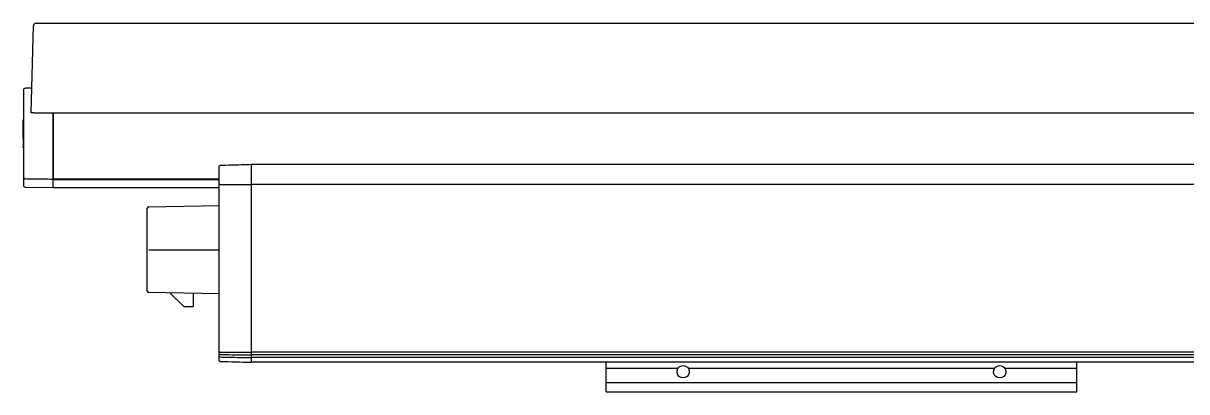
# Model space of a CAD drawing. Header units: inches. Extents: x 0.1 to 21.8, y 1.5 to 18.3.
# Drawn here: x 7.86 to 16.39, y 15.59 to 18.29 of the extents above; entities that cross this region are included whole.
import ezdxf

# ---------------------------------------------------------------- set-up
doc = ezdxf.new("R2010")
doc.units = ezdxf.units.IN
doc.header["$MEASUREMENT"] = 0
doc.layers.add('Graze 2.0', color=253, linetype='Continuous')
doc.layers.add('Honeycomb', color=7, linetype='Continuous', true_color=0xffffff)

msp = doc.modelspace()

# ---------------------------------------------------------------- linework, layer by layer
at = {"layer": 'Graze 2.0'}
for p, q in [((8.076101, 17.5165), (8.076101, 17.592208)), ((8.076101, 17.592208), (8.076101, 17.5165)), ((7.855629, 17.522855), (7.855629, 17.580134)), ((7.859566, 17.580134), (7.855629, 17.580134)), ((7.859566, 17.522856), (7.855629, 17.522856)), ((7.855629, 17.447595), (7.855629, 17.522856)), ((7.859566, 17.5258), (7.859566, 17.586715)), ((7.855629, 17.447595), (7.855629, 17.381959)), ((7.859566, 17.447595), (7.855629, 17.447595)), ((7.859566, 17.381959), (7.855629, 17.381959)), ((7.855629, 17.374971), (7.855629, 17.381957)), ((7.855629, 17.374971), (7.859566, 17.374971)), ((7.855629, 17.37497), (7.855629, 17.374604)), ((7.855629, 17.374604), (7.859566, 17.374604)), ((7.855629, 17.374602), (7.859566, 17.374602)), ((18.190274, 17.253664), (9.528857, 17.253664)), ((8.076101, 17.081018), (7.871171, 17.084595)), ((9.292798, 17.145339), (8.076101, 17.145339)), ((8.076101, 17.139781), (8.076101, 17.141716)), ((9.292798, 17.139781), (8.076101, 17.139781)), ((9.292798, 17.081018), (8.076101, 17.081018)), ((9.292637, 15.878423), (9.292637, 17.106551)), ((18.190274, 17.105296), (9.528857, 17.105296)), ((9.528857, 17.105296), (9.528857, 15.876591)), ((9.528857, 17.105219), (9.528857, 15.876481)), ((8.765078, 16.914118), (8.765078, 16.931642)), ((8.765078, 16.675918), (8.765078, 16.914118)), ((8.776683, 16.943451), (9.292637, 16.952457)), ((8.765078, 16.580658), (8.765078, 16.675918)), ((8.765078, 16.342457), (8.765078, 16.580658)), ((8.776683, 16.628288), (9.292637, 16.628288)), ((8.765078, 16.324934), (8.765078, 16.342457)), ((9.292637, 16.304119), (8.776683, 16.313125)), ((8.933369, 16.31039), (9.032794, 16.210965)), ((9.101692, 16.307451), (9.101692, 16.210965)), ((9.032794, 16.210965), (9.101692, 16.210965)), ((9.292637, 15.861461), (9.292637, 15.878423)), ((9.292637, 15.847837), (9.292637, 15.861461)), ((9.292637, 15.816412), (9.292637, 15.847837)), ((18.190274, 15.876591), (9.528857, 15.876591)), ((9.528857, 15.876481), (9.528857, 15.857049)), ((18.190274, 15.857297), (9.528857, 15.857297)), ((9.528857, 15.857049), (9.528857, 15.836497)), ((18.190274, 15.837141), (9.528857, 15.837141)), ((9.528857, 15.836497), (9.528857, 15.802556)), ((18.190274, 15.803344), (9.528857, 15.803344)), ((12.133188, 15.757004), (12.133188, 15.803343)), ((15.585944, 15.757004), (15.585944, 15.803343)), ((12.659825, 15.757004), (12.133188, 15.757004)), ((12.133188, 15.651447), (12.133188, 15.757004)), ((14.98266, 15.757004), (12.736472, 15.757004)), ((15.585944, 15.757004), (15.059306, 15.757004)), ((15.585944, 15.651447), (15.585944, 15.757004)), ((12.133188, 15.586555), (12.133188, 15.651446)), ((15.585944, 15.651446), (12.133188, 15.651446)), ((15.585944, 15.586555), (15.585944, 15.651446)), ((12.133188, 15.586555), (15.585944, 15.586555))]:
    msp.add_line(p, q, dxfattribs=at)
at = {"layer": 'Graze 2.0', "extrusion": (6.12303e-17, 6.12303e-17, -1)}
for centre, radius, start, end in [((-7.871377, 17.096405), 0.011811, 271, 0), ((-12.698148, 15.732895), 0.045276, 32.1733953, 147.8266047), ((-15.020983, 15.732895), 0.045276, 32.1733953, 147.8266047)]:
    msp.add_arc(centre, radius, start, end, dxfattribs=at)
at = {"layer": 'Graze 2.0'}
for centre, start, end in [((8.776889, 16.931642), 91, 180), ((8.776889, 16.324934), 180, 269)]:
    msp.add_arc(centre, 0.011811, start, end, dxfattribs=at)
at = {"layer": 'Graze 2.0', "extrusion": (0, 0, -1)}
for centre in [(-12.698148, 15.732895), (-15.020983, 15.732895)]:
    msp.add_arc(centre, 0.045276, 147.8266047, 32.1733953, dxfattribs=at)
at = {"layer": 'Graze 2.0'}
for points, knots in [([(7.859566, 17.80109), (7.859566, 17.804148), (7.860809, 17.807188), (7.865096, 17.81155), (7.868113, 17.812846), (7.871171, 17.8129)], [0, 0, 0, 0, 0.5, 0.5, 1, 1, 1, 1]), ([(7.859566, 17.746227), (7.859566, 17.755615), (7.859566, 17.763632), (7.859566, 17.777547), (7.859566, 17.783202), (7.859566, 17.7922), (7.859566, 17.795569), (7.859566, 17.799989), (7.859566, 17.80109), (7.859566, 17.801091)], [0, 0, 0, 0, 0.25, 0.25, 0.5, 0.5, 0.75, 0.75, 1, 1, 1, 1]), ([(7.859566, 17.586715), (7.859566, 17.614703), (7.859566, 17.641919), (7.859566, 17.695065), (7.859566, 17.720944), (7.859566, 17.746227)], [0, 0, 0, 0, 0.5, 0.5, 1, 1, 1, 1]), ([(7.859566, 17.156408), (7.859566, 17.162439), (7.859566, 17.16862), (7.859566, 17.181429), (7.859566, 17.188021), (7.859566, 17.208265), (7.859566, 17.222402), (7.859566, 17.265997), (7.859566, 17.296699), (7.859566, 17.359966), (7.859566, 17.392518), (7.859566, 17.442186), (7.859566, 17.45888), (7.859566, 17.484022), (7.859566, 17.492418), (7.859566, 17.50919), (7.859566, 17.517585), (7.859566, 17.5258)], [0, 0, 0, 0, 0.0625, 0.0625, 0.125, 0.125, 0.25, 0.25, 0.5, 0.5, 0.75, 0.75, 0.875, 0.875, 0.9375, 0.9375, 1, 1, 1, 1]), ([(8.076101, 17.143867), (8.076101, 17.146467), (8.076101, 17.149078), (8.076101, 17.15487), (8.076101, 17.158052), (8.076101, 17.167747), (8.076101, 17.174408), (8.076101, 17.194899), (8.076101, 17.209201), (8.076101, 17.253266), (8.076101, 17.284282), (8.076101, 17.348312), (8.076101, 17.381353), (8.076101, 17.431696), (8.076101, 17.448622), (8.076101, 17.47412), (8.076101, 17.482638), (8.076101, 17.499648), (8.076101, 17.508171), (8.076101, 17.5165)], [0, 0, 0, 0, 0.02674934, 0.02674934, 0.05814452, 0.05814452, 0.12093488, 0.12093488, 0.24651562, 0.24651562, 0.49767708, 0.49767708, 0.74883854, 0.74883854, 0.87441927, 0.87441927, 0.93720963, 0.93720963, 1, 1, 1, 1]), ([(9.292637, 17.238965), (9.292637, 17.241079), (9.293322, 17.243233), (9.296018, 17.246588), (9.298081, 17.247758), (9.300305, 17.247824)], [0, 0, 0, 0, 0.5, 0.5, 1, 1, 1, 1]), ([(9.300305, 17.247824), (9.327622, 17.248628), (9.35494, 17.249432), (9.40669, 17.250955), (9.431124, 17.251673), (9.47999, 17.25311), (9.504424, 17.253829), (9.528857, 17.254547)], [0, 0, 0, 0, 0.35857204, 0.35857204, 0.67928602, 0.67928602, 1, 1, 1, 1]), ([(9.528857, 17.254547), (9.528857, 17.245478), (9.528857, 17.234386), (9.528857, 17.213444), (9.528857, 17.205783), (9.528857, 17.189055), (9.528857, 17.179949), (9.528857, 17.170385)], [0, 0, 0, 0, 0.5, 0.5, 0.75, 0.75, 1, 1, 1, 1]), ([(9.528857, 17.253664), (9.528857, 17.244631), (9.528857, 17.233596), (9.528857, 17.21273), (9.528857, 17.205087), (9.528857, 17.188354), (9.528857, 17.179262), (9.528857, 17.16973)], [0, 0, 0, 0, 0.5, 0.5, 0.75, 0.75, 1, 1, 1, 1]), ([(9.292637, 17.158857), (9.292637, 17.167827), (9.292637, 17.176401), (9.292637, 17.192253), (9.292637, 17.199524), (9.292637, 17.219452), (9.292637, 17.230148), (9.292637, 17.238965)], [0, 0, 0, 0, 0.25, 0.25, 0.5, 0.5, 1, 1, 1, 1]), ([(9.528857, 17.170385), (9.528857, 17.16674), (9.528857, 17.162702), (9.528857, 17.155851), (9.528857, 17.153436), (9.528857, 17.148293), (9.528857, 17.145577), (9.528857, 17.139967), (9.528857, 17.137055), (9.528857, 17.130996), (9.528857, 17.127824), (9.528857, 17.118287), (9.528857, 17.111812), (9.528857, 17.105219)], [0, 0, 0, 0, 0.25, 0.25, 0.375, 0.375, 0.5, 0.5, 0.625, 0.625, 0.75, 0.75, 1, 1, 1, 1]), ([(9.528857, 17.16973), (9.528857, 17.166125), (9.528857, 17.162132), (9.528857, 17.153099), (9.528857, 17.147974), (9.528857, 17.136883), (9.528857, 17.130791), (9.528857, 17.11822), (9.528857, 17.111817), (9.528857, 17.105296)], [0, 0, 0, 0, 0.25, 0.25, 0.5, 0.5, 0.75, 0.75, 1, 1, 1, 1]), ([(7.859566, 17.156408), (7.859566, 17.153926), (7.860814, 17.151439), (7.865089, 17.147897), (7.868085, 17.146836), (7.871171, 17.146792)], [0, 0, 0, 0, 0.5, 0.5, 1, 1, 1, 1]), ([(7.859566, 17.096404), (7.859566, 17.096405), (7.859566, 17.09831), (7.859566, 17.104745), (7.859566, 17.109306), (7.859566, 17.125829), (7.859566, 17.140378), (7.859566, 17.156408)], [0, 0, 0, 0, 0.25, 0.25, 0.5, 0.5, 1, 1, 1, 1]), ([(8.076101, 17.143879), (8.048636, 17.144269), (8.02117, 17.14466), (7.971348, 17.145368), (7.948992, 17.145686), (7.908147, 17.146266), (7.889659, 17.146529), (7.871171, 17.146792)], [0, 0, 0, 0, 0.40207111, 0.40207111, 0.72934977, 0.72934977, 1, 1, 1, 1]), ([(8.076101, 17.081018), (8.076101, 17.081018), (8.076101, 17.082885), (8.076101, 17.087807), (8.076101, 17.089805), (8.076101, 17.094364), (8.076101, 17.096932), (8.076101, 17.105369), (8.076101, 17.111943), (8.076101, 17.126342), (8.076101, 17.13419), (8.076101, 17.142976), (8.076101, 17.143421), (8.076101, 17.143867)], [0, 0, 0, 0, 0.24670337, 0.24670337, 0.37005505, 0.37005505, 0.49340674, 0.49340674, 0.7401101, 0.7401101, 0.98681347, 0.98681347, 1, 1, 1, 1]), ([(9.292637, 17.106551), (9.292637, 17.111882), (9.292637, 17.117183), (9.292637, 17.127395), (9.292637, 17.132337), (9.292637, 17.141266), (9.292637, 17.14538), (9.292637, 17.152676), (9.292637, 17.155913), (9.292637, 17.158857)], [0, 0, 0, 0, 0.25, 0.25, 0.5, 0.5, 0.75, 0.75, 1, 1, 1, 1]), ([(9.300305, 17.1058), (9.298259, 17.105805), (9.296281, 17.105889), (9.29346, 17.106167), (9.292637, 17.10636), (9.292637, 17.106551)], [0, 0, 0, 0, 0.5, 0.5, 1, 1, 1, 1]), ([(9.300305, 17.1058), (9.334975, 17.105712), (9.369646, 17.105624), (9.44583, 17.105431), (9.487343, 17.105325), (9.528857, 17.105219)], [0, 0, 0, 0, 0.45508746, 0.45508746, 1, 1, 1, 1]), ([(9.300305, 15.877319), (9.298259, 15.877326), (9.296281, 15.877449), (9.29346, 15.877855), (9.292637, 15.87814), (9.292637, 15.878423)], [0, 0, 0, 0, 0.5, 0.5, 1, 1, 1, 1]), ([(9.300305, 15.858943), (9.298259, 15.85896), (9.29628, 15.859238), (9.29346, 15.860162), (9.292637, 15.860812), (9.292637, 15.861461)], [0, 0, 0, 0, 0.5, 0.5, 1, 1, 1, 1]), ([(9.300305, 15.841394), (9.298259, 15.841438), (9.296281, 15.842154), (9.293459, 15.844525), (9.292637, 15.846183), (9.292637, 15.847837)], [0, 0, 0, 0, 0.5, 0.5, 1, 1, 1, 1]), ([(9.300305, 15.808541), (9.29825, 15.808595), (9.296265, 15.80948), (9.293452, 15.81238), (9.292637, 15.814406), (9.292637, 15.816412)], [0, 0, 0, 0, 0.5, 0.5, 1, 1, 1, 1]), ([(9.300305, 15.858943), (9.322317, 15.85876), (9.34433, 15.858577), (9.420514, 15.857945), (9.474686, 15.857496), (9.528857, 15.857049)], [0, 0, 0, 0, 0.28893926, 0.28893926, 1, 1, 1, 1]), ([(9.300305, 15.841394), (9.322317, 15.840922), (9.34433, 15.84045), (9.420514, 15.838818), (9.474686, 15.837657), (9.528857, 15.836497)], [0, 0, 0, 0, 0.28893948, 0.28893948, 1, 1, 1, 1])]:
    msp.add_open_spline(points, degree=3, knots=knots, dxfattribs=at)
for points, degree in [([(7.917837, 17.813714), (7.871171, 17.8129)], 1), ([(8.076101, 17.592208), (8.076101, 17.605452), (8.076101, 17.618528), (8.076101, 17.631448)], 3), ([(8.076101, 17.631448), (8.076101, 17.618647), (8.076101, 17.605527), (8.076101, 17.592208)], 3), ([(8.076101, 17.5165), (8.076101, 17.463362), (8.076101, 17.253052), (8.076101, 17.145339)], 3), ([(8.076101, 17.081018), (8.076101, 17.081018), (8.076101, 17.104099), (8.076101, 17.139781)], 3), ([(9.300305, 15.877319), (9.376489, 15.877039), (9.452673, 15.87676), (9.528857, 15.876481)], 3), ([(9.300305, 15.808541), (9.376489, 15.806546), (9.452673, 15.804551), (9.528857, 15.802556)], 3)]:
    msp.add_open_spline(points, degree=degree, dxfattribs=at)
at = {"layer": 'Honeycomb', "color": 250, "linetype": 'Continuous'}
for p, q in [((7.949456, 18.288918), (19.769676, 18.288918)), ((7.913064, 17.631448), (7.929778, 18.269749)), ((7.932741, 17.631448), (7.913064, 17.631448)), ((7.932741, 17.631448), (19.786391, 17.631448))]:
    msp.add_line(p, q, dxfattribs=at)
msp.add_arc((7.949456, 18.269234), 0.019684, 90, 178.5, dxfattribs=at)

doc.saveas('drawing.dxf')
